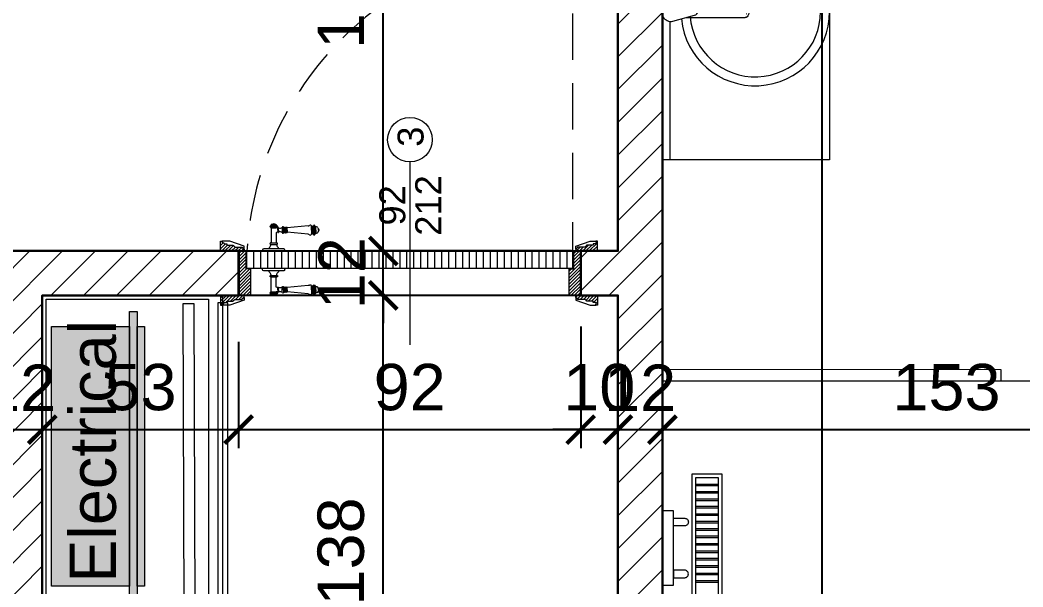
# Model space of a CAD drawing. Header units: centimetres. Extents: x 99002 to 104403, y -55119 to -48358.
# Drawn here: x 101553.3 to 101823.4, y -52572.9 to -52420.1 of the extents above; entities that cross this region are included whole.
import ezdxf

# ---------------------------------------------------------------- set-up
doc = ezdxf.new("R2010")
doc.units = ezdxf.units.CM
doc.header["$LTSCALE"] = 50
doc.header["$MEASUREMENT"] = 0
doc.linetypes.add('CACHE', pattern=[0.375, 0.25, -0.125])
doc.layers.get('0').update_dxf_attribs({"color": 8})
for name, color, linetype, lineweight in [('BANJO', 160, 'Continuous', 9), ('door', 44, 'Continuous', 5), ('KASETAT_Pen_No__22', 8, 'Continuous', 50), ('MACONNERIE COUPE', 7, 'Continuous', 30), ('MACONNERIE HACHURE', 253, 'Continuous', 13), ('mobilimi', 8, 'Continuous', 9)]:
    doc.layers.add(name, color=color, linetype=linetype, lineweight=lineweight)
doc.layers.add('COTE 50ème', color=1, linetype='Continuous')
doc.layers.add('TEXTE', color=7, linetype='Continuous')
doc.layers.add('FMULT', color=150, linetype='Continuous', plot=False)
doc.layers.add('KASETAT_Pen_No__176', color=7, linetype='Continuous', lineweight=15, true_color=0x93a0c6)
doc.styles.add('GENERATED_STYLE_1', font='arial.ttf')
doc.styles.add('RS_TEXT_1.50', font='arial.ttf', dxfattribs={"height": 12.5})
doc.styles.add('RS_TXT_50', font='arial.ttf', dxfattribs={"height": 12.5})
doc.dimstyles.new('RS_50CM_LINEAIRE', dxfattribs={"dimscale": 5, "dimtxt": 12.5, "dimasz": 1.5, "dimexe": 1, "dimexo": 2.5, "dimgap": 1, "dimtad": 1, "dimdec": 1, "dimrnd": 0.5, "dimdsep": 46, "dimtxsty": 'RS_TXT_50', "dimblk1": 'ARCHTICK', "dimblk2": 'ARCHTICK', "dimsah": 1, "dimcen": 2.5, "dimdle": 1, "dimclrt": 4, "dimadec": 0, "dimazin": 2, "dimtfac": 1, "dimtdec": 1, "dimtix": 1, "dimtmove": 2, "dimatfit": 3, "dimfxl": 1, "dimtolj": 1, "dimtzin": 0, "dimarcsym": 0})

# ---------------------------------------------------------------- blocks, each defined once
blk = doc.blocks.new('lavaman')
at = {"layer": 'BANJO'}
for p, q in [((-61171.15, 21935.44), (-61216.15, 21935.44)), ((-61171.15, 21935.44), (-61171.15, 21855.44)), ((-61171.15, 21855.44), (-61216.15, 21855.44))]:
    blk.add_line(p, q, dxfattribs=at)
at = {"layer": 'BANJO', "linetype": 'Continuous'}
for p, q in [((-61216.15, 21896.66), (-61216.15, 21935.44)), ((-61214.15, 21935.44), (-61214.15, 21898.05)), ((-61171.15, 21935.44), (-61171.15, 21855.44)), ((-61216.15, 21925.44), (-61216.15, 21896.66)), ((-61213.35, 21898.04), (-61207.48, 21896.42)), ((-61209.67, 21897.03), (-61193.85, 21897.03)), ((-61216.15, 21894.21), (-61216.15, 21865.44)), ((-61216.15, 21855.44), (-61216.15, 21894.21)), ((-61213.35, 21892.84), (-61207.48, 21894.45)), ((-61193.49, 21894.81), (-61193.49, 21894.81)), ((-61193.49, 21894.81), (-61193.38, 21894.81)), ((-61193.38, 21894.81), (-61193.49, 21894.81)), ((-61193.38, 21894.81), (-61193.38, 21894.81)), ((-61214.15, 21892.82), (-61214.15, 21855.44)), ((-61209.65, 21893.84), (-61193.85, 21893.84))]:
    blk.add_line(p, q, dxfattribs=at)
for centre, radius, start, end in [((-61191.15, 21895.44), 20, 185.6501, 174.3499), ((-61191.15, 21895.44), 17.58, 184.3008, 175.6992), ((-61213.81, 21895.44), 2.64, 79.9738, 280.0262), ((-61207.66, 21895.44), 1, 280.3544, 79.6456)]:
    blk.add_arc(centre, radius, start, end, dxfattribs=at)
at = {"layer": 'BANJO', "linetype": 'Continuous', "extrusion": (0, 0, -1)}
blk.add_ellipse((-61193.85, 21895.43), major_axis=(0, 1.59), ratio=0.623935, start_param=0, end_param=3.141593, dxfattribs=at)
blk = doc.blocks.new('_ArchTick')
at = {"color": 0, "linetype": 'ByBlock', "const_width": 0.15}
blk.add_lwpolyline([(-0.5, -0.5), (0.5, 0.5)], dxfattribs=at)
blk = doc.blocks.new('*D1416')
at = {"layer": 'COTE 50ème', "color": 0, "lineweight": -2, "ltscale": 0.5, "transparency": 16777216}
for p, q in [((101547.34, -52530.53), (101539.84, -52530.53)), ((101547.34, -52530.53), (101559.34, -52530.53)), ((101559.34, -52530.53), (101566.84, -52530.53)), ((101547.34, -52532.67), (101547.34, -52535.53)), ((101559.34, -52532.67), (101559.34, -52535.53))]:
    blk.add_line(p, q, dxfattribs=at)
at = {"layer": 'Defpoints', "color": 0, "ltscale": 0.5, "transparency": 16777216}
for p in [(101547.34, -52520.17), (101559.34, -52520.17), (101559.34, -52530.53)]:
    blk.add_point(p, dxfattribs=at)
at = {"layer": 'COTE 50ème', "color": 0, "lineweight": -2, "ltscale": 0.5, "transparency": 16777216, "xscale": 7.5, "yscale": 7.5, "zscale": 7.5}
blk.add_blockref('_ArchTick', (101547.34, -52530.53), dxfattribs=at)
at = {"layer": 'COTE 50ème', "color": 0, "lineweight": -2, "ltscale": 0.5, "transparency": 16777216, "xscale": 7.5, "yscale": 7.5, "zscale": 7.5, "rotation": 180}
blk.add_blockref('_ArchTick', (101559.34, -52530.53), dxfattribs=at)
at = {"layer": 'COTE 50ème', "color": 4, "ltscale": 0.5, "transparency": 16777216, "insert": (101553.34, -52519.25), "char_height": 12.5, "attachment_point": 5, "style": 'RS_TXT_50'}
blk.add_mtext('\\A1;12', dxfattribs=at)
blk = doc.blocks.new('*D1417')
at = {"layer": 'COTE 50ème', "color": 0, "lineweight": -2, "ltscale": 0.5, "transparency": 16777216}
for p, q in [((101612.21, -52506.86), (101612.21, -52535.53)), ((101554.34, -52530.53), (101617.21, -52530.53)), ((101559.34, -52532.67), (101559.34, -52535.53))]:
    blk.add_line(p, q, dxfattribs=at)
at = {"layer": 'Defpoints', "color": 0, "ltscale": 0.5, "transparency": 16777216}
for p in [(101612.21, -52494.36), (101559.34, -52520.17), (101612.21, -52530.53)]:
    blk.add_point(p, dxfattribs=at)
at = {"layer": 'COTE 50ème', "color": 0, "lineweight": -2, "ltscale": 0.5, "transparency": 16777216, "xscale": 7.5, "yscale": 7.5, "zscale": 7.5, "rotation": 180}
blk.add_blockref('_ArchTick', (101559.34, -52530.53), dxfattribs=at)
at = {"layer": 'COTE 50ème', "color": 0, "lineweight": -2, "ltscale": 0.5, "transparency": 16777216, "xscale": 7.5, "yscale": 7.5, "zscale": 7.5}
blk.add_blockref('_ArchTick', (101612.21, -52530.53), dxfattribs=at)
at = {"layer": 'COTE 50ème', "color": 4, "ltscale": 0.5, "transparency": 16777216, "insert": (101585.78, -52519.14), "char_height": 12.5, "attachment_point": 5, "style": 'RS_TXT_50'}
blk.add_mtext('\\A1;53', dxfattribs=at)
blk = doc.blocks.new('*D1418')
at = {"layer": 'COTE 50ème', "color": 0, "lineweight": -2, "ltscale": 0.5, "transparency": 16777216}
for p, q in [((101704.34, -52502.75), (101704.34, -52535.53)), ((101612.21, -52506.86), (101612.21, -52535.53)), ((101607.21, -52530.53), (101709.34, -52530.53))]:
    blk.add_line(p, q, dxfattribs=at)
at = {"layer": 'Defpoints', "color": 0, "ltscale": 0.5, "transparency": 16777216}
for p in [(101704.34, -52490.25), (101612.21, -52494.36), (101704.34, -52530.53)]:
    blk.add_point(p, dxfattribs=at)
at = {"layer": 'COTE 50ème', "color": 0, "lineweight": -2, "ltscale": 0.5, "transparency": 16777216, "xscale": 7.5, "yscale": 7.5, "zscale": 7.5, "rotation": 180}
blk.add_blockref('_ArchTick', (101612.21, -52530.53), dxfattribs=at)
at = {"layer": 'COTE 50ème', "color": 0, "lineweight": -2, "ltscale": 0.5, "transparency": 16777216, "xscale": 7.5, "yscale": 7.5, "zscale": 7.5}
blk.add_blockref('_ArchTick', (101704.34, -52530.53), dxfattribs=at)
at = {"layer": 'COTE 50ème', "color": 4, "ltscale": 0.5, "transparency": 16777216, "insert": (101658.28, -52519.14), "char_height": 12.5, "attachment_point": 5, "style": 'RS_TXT_50'}
blk.add_mtext('\\A1;92', dxfattribs=at)
blk = doc.blocks.new('*D1419')
at = {"layer": 'COTE 50ème', "color": 0, "lineweight": -2, "ltscale": 0.5, "transparency": 16777216}
for p, q in [((101714.34, -52520.93), (101714.34, -52535.53)), ((101726.34, -52520.93), (101726.34, -52535.53)), ((101714.34, -52530.53), (101706.84, -52530.53)), ((101714.34, -52530.53), (101726.34, -52530.53)), ((101726.34, -52530.53), (101733.84, -52530.53))]:
    blk.add_line(p, q, dxfattribs=at)
at = {"layer": 'Defpoints', "color": 0, "ltscale": 0.5, "transparency": 16777216}
for p in [(101714.34, -52508.43), (101726.34, -52508.43), (101726.34, -52530.53)]:
    blk.add_point(p, dxfattribs=at)
at = {"layer": 'COTE 50ème', "color": 0, "lineweight": -2, "ltscale": 0.5, "transparency": 16777216, "xscale": 7.5, "yscale": 7.5, "zscale": 7.5}
blk.add_blockref('_ArchTick', (101714.34, -52530.53), dxfattribs=at)
at = {"layer": 'COTE 50ème', "color": 0, "lineweight": -2, "ltscale": 0.5, "transparency": 16777216, "xscale": 7.5, "yscale": 7.5, "zscale": 7.5, "rotation": 180}
blk.add_blockref('_ArchTick', (101726.34, -52530.53), dxfattribs=at)
at = {"layer": 'COTE 50ème', "color": 4, "ltscale": 0.5, "transparency": 16777216, "insert": (101720.34, -52519.25), "char_height": 12.5, "attachment_point": 5, "style": 'RS_TXT_50'}
blk.add_mtext('\\A1;12', dxfattribs=at)
blk = doc.blocks.new('*D1420')
at = {"layer": 'COTE 50ème', "color": 0, "lineweight": -2, "ltscale": 0.5, "transparency": 16777216}
for p, q in [((101726.34, -52520.93), (101726.34, -52535.53)), ((101879.34, -52534.86), (101879.34, -52525.53)), ((101721.34, -52530.53), (101884.34, -52530.53))]:
    blk.add_line(p, q, dxfattribs=at)
at = {"layer": 'Defpoints', "color": 0, "ltscale": 0.5, "transparency": 16777216}
for p in [(101726.34, -52508.43), (101879.34, -52530.53), (101879.34, -52547.36)]:
    blk.add_point(p, dxfattribs=at)
at = {"layer": 'COTE 50ème', "color": 0, "lineweight": -2, "ltscale": 0.5, "transparency": 16777216, "xscale": 7.5, "yscale": 7.5, "zscale": 7.5, "rotation": 180}
blk.add_blockref('_ArchTick', (101726.34, -52530.53), dxfattribs=at)
at = {"layer": 'COTE 50ème', "color": 0, "lineweight": -2, "ltscale": 0.5, "transparency": 16777216, "xscale": 7.5, "yscale": 7.5, "zscale": 7.5}
blk.add_blockref('_ArchTick', (101879.34, -52530.53), dxfattribs=at)
at = {"layer": 'COTE 50ème', "color": 4, "ltscale": 0.5, "transparency": 16777216, "insert": (101802.84, -52519.14), "char_height": 12.5, "attachment_point": 5, "style": 'RS_TXT_50'}
blk.add_mtext('\\A1;153', dxfattribs=at)
blk = doc.blocks.new('door900')
at = {"color": 0}
for p, q in [((-9.3, 67.7), (9.3, 67.7)), ((9.3, 65.2), (-9.3, 65.2)), ((-6.8, 71.5), (-6.8, 70.2)), ((-5.5, 71.5), (-6.8, 71.5)), ((-6.8, 70.2), (6.8, 70.2)), ((-6.8, 62.7), (-6.8, 24)), ((-6.8, 62.7), (6.8, 62.7)), ((-5.5, 71.5), (5.5, 71.5)), ((5.5, 71.5), (6.8, 71.5)), ((6.8, 71.5), (6.8, 70.2)), ((8.7, 62.7), (6.8, 62.7)), ((10.5, 56.8), (10.5, 62.5)), ((10.5, 56.8), (10.5, 51.1)), ((12.7, 56.8), (12.7, 62.5)), ((12.7, 56.8), (12.7, 51.1)), ((22.5, 63.8), (22.5, 49.8)), ((26.5, 56.8), (26.5, 63.8)), ((26.5, 63.8), (29.1, 63.8)), ((26.5, 63.8), (29.1, 63.8)), ((26.5, 56.8), (26.5, 49.8)), ((29.1, 63.8), (29.1, 62.8)), ((29.1, 62.8), (29.1, 56.8)), ((29.1, 50.8), (29.1, 56.8)), ((31.1, 62.8), (31.1, 56.8)), ((31.1, 50.8), (31.1, 56.8)), ((34.1, 56.8), (34.1, 62.8)), ((34.1, 62.8), (34.1, 56.8)), ((34.1, 50.8), (34.1, 56.8)), ((34.1, 56.8), (34.1, 50.8)), ((92.8, 68.1), (36.2, 62.8)), ((36.2, 56.8), (36.2, 62.8)), ((36.2, 56.8), (36.2, 50.8)), ((101.2, 67.3), (103.2, 68)), ((101.2, 56.8), (101.2, 67.3)), ((101.2, 56.8), (101.2, 46.3)), ((103.2, 68), (103.2, 67.7)), ((103.2, 56.8), (103.2, 68)), ((103.2, 56.8), (103.2, 46.3)), ((106.5, 68), (105.5, 67.3)), ((105.5, 56.8), (105.5, 67.3)), ((105.5, 56.8), (105.5, 46.3)), ((106.5, 56.8), (106.5, 68)), ((106.5, 56.8), (106.5, 45.7)), ((110.7, 68), (111.8, 67.3)), ((110.7, 56.8), (110.7, 68)), ((110.7, 56.8), (110.7, 45.7)), ((111.8, 56.8), (111.8, 67.3)), ((111.8, 66.2), (113.3, 66.2)), ((111.8, 56.8), (111.8, 46.3)), ((113.3, 56.8), (113.3, 66.2)), ((113.3, 56.8), (113.3, 47.5)), ((120.5, 56.8), (120.5, 58.6)), ((120.5, 56.8), (120.5, 55)), ((6.8, 49.1), (6.8, 24)), ((8.7, 50.9), (8.7, 50.9)), ((26.5, 49.8), (29.1, 49.8)), ((26.5, 49.8), (29.1, 49.8)), ((29.1, 50.8), (29.1, 49.8)), ((29.1, 49.8), (29.1, 49.8)), ((92.8, 45.5), (36.2, 50.8)), ((101.2, 46.3), (103.2, 45.7)), ((103.2, 45.9), (103.2, 45.7)), ((106.5, 45.7), (105.5, 46.3)), ((110.7, 45.7), (111.8, 46.3)), ((111.8, 47.5), (113.3, 47.5)), ((-30, 3), (-30, 0)), ((30, 0), (-30, 0)), ((27, 6), (-27, 6)), ((-8.3, 22.3), (8.3, 22.3)), ((-8.3, 18.3), (8.3, 18.3)), ((30, 3), (30, 0))]:
    blk.add_line(p, q, dxfattribs=at)
for centre, radius, start, end in [((-9.3, 66.5), 1.25, 90, 270), ((-6.8, 67.7), 2.51, 90.115, 179.885), ((-6.8, 65.2), 2.51, 180.115, 269.885), ((0, 64), 9.29, 53.4104, 126.5896), ((6.8, 67.7), 2.51, 0.115, 89.885), ((6.8, 65.2), 2.51, 270.115, 359.885), ((8.6, 64.9), 2.15, 272.7029, 297.6142), ((9.3, 66.5), 1.25, 270, 90), ((10, 62.5), 0.561, 3.7097, 127.9634), ((11.6, 62.5), 1.1, 0.0106, 179.9894), ((16.7, 70.5), 8.83, 243.5466, 311.3694), ((24.5, 63.7), 2.01, 4.1469, 175.8531), ((30.1, 62.8), 1.03, 0, 180.0014), ((32.6, 62.8), 1.48, 0, 180), ((35.2, 62.8), 1.03, 0, 180), ((32.6, 62.8), 1.48, 1.563306237032948e-10, 2.08440831604393e-10), ((93.1, 72.5), 4.4, 266.3976, 315.6468), ((98.3, 67.4), 2.89, 358.3861, 135.6468), ((104.3, 67.6), 1.15, 170.914, 348.1019), ((108.6, 68), 2.1, 0, 180), ((115.5, 62.5), 2.84, 13.4568, 140.4953), ((127.9, 65.2), 9.88, 191.9991, 221.6757), ((127.9, 48.5), 9.88, 138.3243, 168.0009), ((120.5, 56.8), 1.79, 0, 90), ((120.5, 56.8), 1.79, 270, 0), ((8.7, 49), 1.91, 88.7426, 178.1515), ((8.6, 48.8), 2.15, 62.3858, 87.2971), ((10, 51.1), 0.561, 232.0366, 356.2903), ((11.6, 51.1), 1.1, 180.0106, 359.9894), ((16.7, 43.2), 8.83, 48.6306, 116.4534), ((24.5, 50), 2.01, 184.1469, 355.8531), ((30.1, 50.8), 1.03, 179.9972, 0), ((32.6, 50.8), 1.48, 180, 0), ((35.2, 50.8), 1.03, 180, 0), ((93.1, 41.1), 4.4, 44.3532, 93.6024), ((98.3, 46.2), 2.89, 224.3532, 1.6139), ((104.3, 46.1), 1.15, 11.8981, 189.086), ((108.6, 45.7), 2.1, 180, 0), ((115.5, 51.2), 2.84, 219.5047, 346.5432), ((-27, 3), 3, 90, 180), ((-6.8, 6), 6, 130.5908, 180), ((-16.6, 16.6), 8.41, 314.3689, 12.0705), ((-8.3, 20.3), 2, 90, 270), ((-8.5, 24), 1.71, 275.059, 359.7825), ((8.5, 24), 1.71, 180.2175, 264.941), ((16.6, 16.6), 8.41, 167.9295, 225.6311), ((8.3, 20.3), 2, 270, 90), ((6.8, 6), 6, 0, 49.4092), ((27, 3), 3, 0, 90)]:
    blk.add_arc(centre, radius, start, end, dxfattribs=at)
blk = doc.blocks.new('*D1436')
at = {"layer": 'COTE 50ème', "color": 0, "lineweight": -2, "ltscale": 0.5, "transparency": 16777216}
for p, q in [((101704.34, -52502.75), (101704.34, -52535.53)), ((101714.34, -52506.86), (101714.34, -52535.53)), ((101704.34, -52530.53), (101696.84, -52530.53)), ((101704.34, -52530.53), (101714.34, -52530.53)), ((101714.34, -52530.53), (101721.84, -52530.53))]:
    blk.add_line(p, q, dxfattribs=at)
at = {"layer": 'Defpoints', "color": 0, "ltscale": 0.5, "transparency": 16777216}
for p in [(101704.34, -52490.25), (101714.34, -52494.36), (101714.34, -52530.53)]:
    blk.add_point(p, dxfattribs=at)
at = {"layer": 'COTE 50ème', "color": 0, "lineweight": -2, "ltscale": 0.5, "transparency": 16777216, "xscale": 7.5, "yscale": 7.5, "zscale": 7.5}
blk.add_blockref('_ArchTick', (101704.34, -52530.53), dxfattribs=at)
at = {"layer": 'COTE 50ème', "color": 0, "lineweight": -2, "ltscale": 0.5, "transparency": 16777216, "xscale": 7.5, "yscale": 7.5, "zscale": 7.5, "rotation": 180}
blk.add_blockref('_ArchTick', (101714.34, -52530.53), dxfattribs=at)
at = {"layer": 'COTE 50ème', "color": 4, "ltscale": 0.5, "transparency": 16777216, "insert": (101709.34, -52519.14), "char_height": 12.5, "attachment_point": 5, "style": 'RS_TXT_50'}
blk.add_mtext('\\A1;10', dxfattribs=at)
blk = doc.blocks.new('*D1497')
at = {"layer": 'COTE 50ème', "color": 0, "lineweight": -2, "ltscale": 0.5, "transparency": 16777216}
for p, q in [((101769.34, -52612.36), (101769.34, -52077.36)), ((101746.84, -52082.36), (101774.34, -52082.36)), ((101746.84, -52607.36), (101774.34, -52607.36))]:
    blk.add_line(p, q, dxfattribs=at)
at = {"layer": 'Defpoints', "color": 0, "ltscale": 0.5, "transparency": 16777216}
for p in [(101734.34, -52082.36), (101769.34, -52082.36), (101734.34, -52607.36)]:
    blk.add_point(p, dxfattribs=at)
at = {"layer": 'COTE 50ème', "color": 0, "lineweight": -2, "ltscale": 0.5, "transparency": 16777216, "xscale": 7.5, "yscale": 7.5, "zscale": 7.5}
for p, rotation in [((101769.34, -52082.36), 90), ((101769.34, -52607.36), 270)]:
    blk.add_blockref('_ArchTick', p, dxfattribs=dict(at, rotation=rotation))
at = {"layer": 'COTE 50ème', "color": 4, "ltscale": 0.5, "transparency": 16777216, "insert": (101757.96, -52344.86), "char_height": 12.5, "attachment_point": 5, "rotation": 90, "style": 'RS_TXT_50'}
blk.add_mtext('\\A1;525', dxfattribs=at)
blk = doc.blocks.new('*D1508')
at = {"layer": 'COTE 50ème', "color": 0, "lineweight": -2, "ltscale": 0.5, "transparency": 16777216}
for p, q in [((101651.17, -52637.36), (101651.17, -52489.36)), ((101701.84, -52494.36), (101646.17, -52494.36)), ((101701.84, -52632.36), (101646.17, -52632.36))]:
    blk.add_line(p, q, dxfattribs=at)
at = {"layer": 'Defpoints', "color": 0, "ltscale": 0.5, "transparency": 16777216}
for p in [(101651.17, -52494.36), (101714.34, -52494.36), (101714.34, -52632.36)]:
    blk.add_point(p, dxfattribs=at)
at = {"layer": 'COTE 50ème', "color": 0, "lineweight": -2, "ltscale": 0.5, "transparency": 16777216, "xscale": 7.5, "yscale": 7.5, "zscale": 7.5}
for p, rotation in [((101651.17, -52494.36), 90), ((101651.17, -52632.36), 270)]:
    blk.add_blockref('_ArchTick', p, dxfattribs=dict(at, rotation=rotation))
at = {"layer": 'COTE 50ème', "color": 4, "ltscale": 0.5, "transparency": 16777216, "insert": (101639.79, -52563.36), "char_height": 12.5, "attachment_point": 5, "rotation": 90, "style": 'RS_TXT_50'}
blk.add_mtext('\\A1;138', dxfattribs=at)
blk = doc.blocks.new('*D1509')
at = {"layer": 'COTE 50ème', "color": 0, "lineweight": -2, "ltscale": 0.5, "transparency": 16777216}
for p, q in [((101651.17, -52482.36), (101651.17, -52474.86)), ((101701.84, -52482.36), (101646.17, -52482.36)), ((101651.17, -52494.36), (101651.17, -52482.36)), ((101701.84, -52494.36), (101646.17, -52494.36)), ((101651.17, -52494.36), (101651.17, -52501.86))]:
    blk.add_line(p, q, dxfattribs=at)
at = {"layer": 'Defpoints', "color": 0, "ltscale": 0.5, "transparency": 16777216}
for p in [(101651.17, -52482.36), (101714.34, -52482.36), (101714.34, -52494.36)]:
    blk.add_point(p, dxfattribs=at)
at = {"layer": 'COTE 50ème', "color": 0, "lineweight": -2, "ltscale": 0.5, "transparency": 16777216, "xscale": 7.5, "yscale": 7.5, "zscale": 7.5}
for p, rotation in [((101651.17, -52482.36), 270), ((101651.17, -52494.36), 90)]:
    blk.add_blockref('_ArchTick', p, dxfattribs=dict(at, rotation=rotation))
at = {"layer": 'COTE 50ème', "color": 4, "ltscale": 0.5, "transparency": 16777216, "insert": (101639.9, -52488.36), "char_height": 12.5, "attachment_point": 5, "rotation": 90, "style": 'RS_TXT_50'}
blk.add_mtext('\\A1;12', dxfattribs=at)
blk = doc.blocks.new('*D1510')
at = {"layer": 'COTE 50ème', "color": 0, "lineweight": -2, "ltscale": 0.5, "transparency": 16777216}
for p, q in [((101651.17, -52487.36), (101651.17, -52339.36)), ((101704.11, -52344.36), (101646.17, -52344.36)), ((101701.84, -52482.36), (101646.17, -52482.36))]:
    blk.add_line(p, q, dxfattribs=at)
at = {"layer": 'Defpoints', "color": 0, "ltscale": 0.5, "transparency": 16777216}
for p in [(101651.17, -52344.36), (101716.61, -52344.36), (101714.34, -52482.36)]:
    blk.add_point(p, dxfattribs=at)
at = {"layer": 'COTE 50ème', "color": 0, "lineweight": -2, "ltscale": 0.5, "transparency": 16777216, "xscale": 7.5, "yscale": 7.5, "zscale": 7.5}
for p, rotation in [((101651.17, -52344.36), 90), ((101651.17, -52482.36), 270)]:
    blk.add_blockref('_ArchTick', p, dxfattribs=dict(at, rotation=rotation))
at = {"layer": 'COTE 50ème', "color": 4, "ltscale": 0.5, "transparency": 16777216, "insert": (101639.79, -52413.36), "char_height": 12.5, "attachment_point": 5, "rotation": 90, "style": 'RS_TXT_50'}
blk.add_mtext('\\A1;138', dxfattribs=at)

msp = doc.modelspace()

# ---------------------------------------------------------------- hatches: boundary and pattern name
at = {"layer": 'door'}
h = msp.add_hatch(dxfattribs=at)
h.set_pattern_fill('ANSI31', color=256, scale=5, angle=1080)
h.set_pattern_definition([(45, (-44634.91444, 2822.608), (-0.4419417382, 0.4419417382), [])])
h.paths.add_polyline_path([(101612.34, -52494.36), (101615.49, -52494.36), (101615.49, -52487.18), (101614.23, -52487.18), (101614.23, -52482.36), (101612.34, -52482.36)])
edge = h.paths.add_edge_path()
edge.add_line((101608.59, -52496.25), (101609.01, -52496.25))
edge.add_line((101609.01, -52496.25), (101609.01, -52495.93))
edge.add_line((101609.01, -52495.93), (101610.77, -52495.93))
edge.add_line((101610.77, -52495.93), (101610.77, -52495.72))
edge.add_arc((101610.77, -52495.41), 0.314, 270, 360)
edge.add_line((101611.09, -52495.41), (101613.18, -52495.41))
edge.add_line((101613.18, -52495.41), (101613.18, -52495.2))
edge.add_arc((101613.18, -52494.89), 0.314, 270, 360)
edge.add_line((101613.5, -52494.89), (101613.7, -52494.89))
edge.add_line((101613.7, -52494.89), (101613.7, -52494.36))
edge.add_line((101613.7, -52494.36), (101607.34, -52494.36))
edge.add_line((101607.34, -52494.36), (101607.34, -52496.98))
edge.add_line((101607.34, -52496.98), (101607.75, -52496.98))
edge.add_line((101607.75, -52496.98), (101607.75, -52496.67))
edge.add_line((101607.75, -52496.67), (101608.17, -52496.67))
edge.add_arc((101608.59, -52496.67), 0.419, 450, 540, ccw=False)
edge = h.paths.add_edge_path()
edge.add_line((101608.59, -52480.48), (101609.01, -52480.48))
edge.add_line((101609.01, -52480.48), (101609.01, -52480.79))
edge.add_line((101609.01, -52480.79), (101610.77, -52480.79))
edge.add_line((101610.77, -52480.79), (101610.77, -52481))
edge.add_arc((101610.77, -52481.31), 0.314, 360, 450, ccw=False)
edge.add_line((101611.09, -52481.31), (101613.18, -52481.31))
edge.add_line((101613.18, -52481.31), (101613.18, -52481.52))
edge.add_arc((101613.18, -52481.84), 0.314, 360, 450, ccw=False)
edge.add_line((101613.5, -52481.84), (101613.7, -52481.84))
edge.add_line((101613.7, -52481.84), (101613.7, -52482.36))
edge.add_line((101613.7, -52482.36), (101607.34, -52482.36))
edge.add_line((101607.34, -52482.36), (101607.34, -52479.74))
edge.add_line((101607.34, -52479.74), (101607.75, -52479.74))
edge.add_line((101607.75, -52479.74), (101607.75, -52480.06))
edge.add_line((101607.75, -52480.06), (101608.17, -52480.06))
edge.add_arc((101608.59, -52480.06), 0.419, 180, 270)
h = msp.add_hatch(dxfattribs=at)
h.set_pattern_fill('ANSI31', color=256, scale=5, angle=1080)
h.set_pattern_definition([(45, (-44634.91444, 2822.608), (-0.4419417382, 0.4419417382), [])])
edge = h.paths.add_edge_path()
edge.add_line((101708.1, -52496.25), (101707.68, -52496.25))
edge.add_line((101707.68, -52496.25), (101707.68, -52495.93))
edge.add_line((101707.68, -52495.93), (101705.91, -52495.93))
edge.add_line((101705.91, -52495.93), (101705.91, -52495.72))
edge.add_arc((101705.91, -52495.41), 0.314, 180, 270, ccw=False)
edge.add_line((101705.6, -52495.41), (101703.5, -52495.41))
edge.add_line((101703.5, -52495.41), (101703.5, -52495.2))
edge.add_arc((101703.5, -52494.89), 0.314, 180, 270, ccw=False)
edge.add_line((101703.19, -52494.89), (101702.98, -52494.89))
edge.add_line((101702.98, -52494.89), (101702.98, -52494.36))
edge.add_line((101702.98, -52494.36), (101708.84, -52494.36))
edge.add_line((101708.84, -52494.36), (101708.84, -52496.98))
edge.add_line((101708.84, -52496.98), (101708.43, -52496.98))
edge.add_line((101708.43, -52496.98), (101708.43, -52496.67))
edge.add_line((101708.43, -52496.67), (101708.51, -52496.67))
edge.add_arc((101708.1, -52496.67), 0.419, 360, 450)
h.paths.add_polyline_path([(101704.34, -52494.36), (101701.2, -52494.36), (101701.2, -52487.18), (101702.46, -52487.18), (101702.46, -52482.36), (101704.34, -52482.36)])
edge = h.paths.add_edge_path()
edge.add_line((101708.1, -52480.48), (101707.68, -52480.48))
edge.add_line((101707.68, -52480.48), (101707.68, -52480.79))
edge.add_line((101707.68, -52480.79), (101705.91, -52480.79))
edge.add_line((101705.91, -52480.79), (101705.91, -52481))
edge.add_arc((101705.91, -52481.31), 0.314, 450, 540)
edge.add_line((101705.6, -52481.31), (101703.5, -52481.31))
edge.add_line((101703.5, -52481.31), (101703.5, -52481.52))
edge.add_arc((101703.5, -52481.84), 0.314, 450, 540)
edge.add_line((101703.19, -52481.84), (101702.98, -52481.84))
edge.add_line((101702.98, -52481.84), (101702.98, -52482.36))
edge.add_line((101702.98, -52482.36), (101708.84, -52482.36))
edge.add_line((101708.84, -52482.36), (101708.84, -52479.74))
edge.add_line((101708.84, -52479.74), (101708.43, -52479.74))
edge.add_line((101708.43, -52479.74), (101708.43, -52480.06))
edge.add_line((101708.43, -52480.06), (101708.51, -52480.06))
edge.add_arc((101708.1, -52480.06), 0.419, 270, 360, ccw=False)
h = msp.add_hatch(dxfattribs=at)
h.set_pattern_fill('ANSI31', color=256, scale=15, angle=585)
h.set_pattern_definition([(270, (148873.8006, 46870.0404), (1.875, -2e-15), [])])
h.paths.add_polyline_path([(101702.25, -52487.13), (101614.44, -52487.13), (101614.44, -52482.41), (101702.25, -52482.41)])
at = {"layer": 'KASETAT_Pen_No__176', "linetype": 'Continuous', "lineweight": 0, "true_color": 0x2776bb}
msp.add_hatch(color=152, dxfattribs=at).paths.add_polyline_path([(101586.84, -52502.69), (101586.84, -52572.69), (101584.84, -52572.69), (101584.84, -52576.69), (101582.84, -52576.69), (101582.84, -52572.69), (101561.84, -52572.69), (101561.84, -52502.69), (101582.84, -52502.69), (101582.84, -52498.69), (101584.84, -52498.69), (101584.84, -52502.69)])
at = {"layer": 'MACONNERIE HACHURE'}
h = msp.add_hatch(dxfattribs=at)
h.set_pattern_fill('ANSI31', color=256, scale=50, style=0)
h.set_pattern_definition([(45, (820.335, 14145.356), (-4.41941738, 4.41941738), [])])
h.paths.add_polyline_path([(101879.34, -52767.36), (101899.34, -52767.36), (101899.34, -52797.36), (101879.34, -52797.36)])
h.paths.add_polyline_path([(102379.34, -52767.36), (102359.34, -52767.36), (102359.34, -52797.36), (102379.34, -52797.36)])
h.paths.add_polyline_path([(101799.34, -53762.36), (101824.34, -53762.36), (101824.34, -53856.36), (101799.34, -53856.36)])
h.paths.add_polyline_path([(101799.34, -53737.36), (101824.34, -53737.36), (101824.34, -53581.36), (101876.34, -53581.36), (101876.34, -53559.36), (101864.34, -53559.36), (101864.34, -53569.36), (101739.34, -53569.36), (101739.34, -53581.36), (101799.34, -53581.36)])
h.paths.add_polyline_path([(102459.34, -53762.36), (102434.34, -53762.36), (102434.34, -53856.36), (102459.34, -53856.36)])
h.paths.add_polyline_path([(101694.34, -53762.36), (101524.34, -53762.36), (101524.34, -53737.36), (101694.34, -53737.36)])
h.paths.add_polyline_path([(101399.34, -54162.36), (101499.34, -54162.36), (101499.34, -54187.36), (101399.34, -54187.36)])
h.paths.add_polyline_path([(101739.34, -54162.36), (101679.34, -54162.36), (101679.34, -54187.36), (101764.34, -54187.36), (101764.34, -54122.36), (101799.34, -54122.36), (101799.34, -54097.36), (101739.34, -54097.36)])
h.paths.add_polyline_path([(101059.34, -54032.36), (101059.34, -54097.36), (101164.34, -54097.36), (101164.34, -54162.36), (101219.34, -54162.36), (101219.34, -54187.36), (101139.34, -54187.36), (101139.34, -54122.36), (101029.34, -54122.36), (101029.34, -54057.36), (101011.49, -54057.36), (101011.49, -54032.36)])
h.paths.add_polyline_path([(101029.34, -53762.36), (101054.34, -53762.36), (101054.34, -53795.36), (101029.34, -53795.36)])
h.paths.add_polyline_path([(102859.34, -54162.36), (102759.34, -54162.36), (102759.34, -54187.36), (102859.34, -54187.36)])
h.paths.add_polyline_path([(102519.34, -54162.36), (102579.34, -54162.36), (102579.34, -54187.36), (102494.34, -54187.36), (102494.34, -54122.36), (102459.34, -54122.36), (102459.34, -54097.36), (102519.34, -54097.36)])
h.paths.add_polyline_path([(103199.34, -54032.36), (103199.34, -54097.36), (103094.34, -54097.36), (103094.34, -54162.36), (103039.34, -54162.36), (103039.34, -54187.36), (103119.34, -54187.36), (103119.34, -54122.36), (103229.34, -54122.36), (103229.34, -54057.36), (103247.19, -54057.36), (103247.19, -54032.36)])
h.paths.add_polyline_path([(103229.34, -53762.36), (103204.34, -53762.36), (103204.34, -53795.36), (103229.34, -53795.36)])
h.paths.add_polyline_path([(102902.34, -53762.36), (102919.34, -53762.51), (102919.34, -53737.51), (102902.34, -53737.36)])
h.paths.add_polyline_path([(101356.34, -53762.36), (101339.34, -53762.51), (101339.34, -53737.51), (101356.34, -53737.36)])
h.paths.add_polyline_path([(101054.34, -53677.36), (101029.34, -53677.36), (101029.34, -53737.36), (101054.34, -53737.36)])
h.paths.add_polyline_path([(101524.34, -52789.36), (101514.34, -52789.36), (101514.34, -52777.36), (101554.34, -52777.36), (101554.34, -52789.36), (101544.34, -52789.36), (101544.34, -53107.36), (101714.34, -53107.36), (101714.34, -52789.36), (101636.33, -52789.36), (101636.33, -52777.36), (101734.34, -52777.36), (101734.34, -53137.36), (101164.34, -53137.36), (101164.34, -53182.36), (101139.34, -53182.36), (101139.34, -53132.36), (101029.34, -53132.36), (101029.34, -53112.36), (101139.34, -53112.36), (101139.34, -53062.36), (101164.34, -53062.36), (101164.34, -53107.36), (101524.34, -53107.36)])
h.paths.add_polyline_path([(102564.34, -53762.36), (102734.34, -53762.36), (102734.34, -53737.36), (102564.34, -53737.36)])
h.paths.add_polyline_path([(102859.34, -53731.36), (102859.34, -53736.36), (102807.34, -53736.36), (102807.34, -53737.36), (102802.34, -53737.36), (102802.34, -53731.36)])
h.paths.add_polyline_path([(102309.51, -52902.36), (102359.34, -52902.36), (102359.34, -52942.36), (102309.51, -52942.36)])
h.paths.add_polyline_path([(102149.34, -52902.36), (102189.34, -52902.36), (102189.34, -52942.36), (102149.34, -52942.36)])
h.paths.add_polyline_path([(102289.34, -52547.36), (102379.34, -52547.36), (102379.34, -52607.36), (102532.34, -52607.36), (102532.34, -52344.36), (102544.34, -52344.36), (102544.34, -52482.36), (102554.34, -52482.36), (102554.34, -52494.36), (102544.34, -52494.36), (102544.34, -52632.36), (102379.34, -52632.36), (102379.34, -52667.36), (102359.34, -52667.36), (102359.34, -52583.36), (102289.34, -52583.36), (102289.34, -52632.36), (102254.34, -52632.36), (102254.34, -52612.36), (102264.34, -52612.36), (102264.34, -52562.36), (102289.34, -52562.36), (102289.34, -52578.36), (102359.34, -52578.36), (102359.34, -52552.36), (102289.34, -52552.36)])
h.paths.add_polyline_path([(103094.34, -52154.25), (103119.34, -52154.25), (103119.34, -52107.36), (103094.34, -52107.36)])
h.paths.add_polyline_path([(102734.34, -52789.36), (102744.34, -52789.36), (102744.34, -52777.36), (102704.34, -52777.36), (102704.34, -52789.36), (102714.34, -52789.36), (102714.34, -53107.36), (102544.34, -53107.36), (102544.34, -52789.36), (102622.35, -52789.36), (102622.35, -52777.36), (102524.34, -52777.36), (102524.34, -53137.36), (103094.34, -53137.36), (103094.34, -53182.36), (103119.34, -53182.36), (103119.34, -53132.36), (103229.34, -53132.36), (103229.34, -53112.36), (103119.34, -53112.36), (103119.34, -53062.36), (103094.34, -53062.36), (103094.34, -53107.36), (102734.34, -53107.36)])
h.paths.add_polyline_path([(103204.34, -53677.36), (103229.34, -53677.36), (103229.34, -53737.36), (103204.34, -53737.36)])
h.paths.add_polyline_path([(102459.34, -53737.36), (102434.34, -53737.36), (102434.34, -53581.36), (102382.34, -53581.36), (102382.34, -53559.36), (102394.34, -53559.36), (102394.34, -53569.36), (102519.34, -53569.36), (102519.34, -53581.36), (102459.34, -53581.36)])
h.paths.add_polyline_path([(102434.34, -53932.36), (102434.34, -53952.36), (102384.34, -53952.36), (102384.34, -54072.36), (102359.34, -54072.36), (102359.34, -53957.36), (102341.84, -53957.36), (102341.84, -53932.36)])
h.paths.add_polyline_path([(103094.34, -52482.36), (103094.34, -52424.25), (103119.34, -52424.25), (103119.34, -52477.36), (103229.34, -52477.36), (103229.34, -52567.36), (103204.34, -52567.36), (103204.34, -52502.36), (102871.34, -52502.36), (102871.34, -52675.36), (102859.34, -52675.36), (102859.34, -52667.36), (102803.34, -52667.36), (102803.34, -52655.36), (102859.34, -52655.36), (102859.34, -52507.36), (102711.34, -52507.36), (102711.34, -52655.36), (102721.34, -52655.36), (102721.34, -52667.36), (102699.34, -52667.36), (102699.34, -52494.36), (102646.48, -52494.36), (102646.48, -52482.36)])
h.paths.add_polyline_path([(102859.34, -52809.36), (102859.34, -52789.36), (102836.34, -52789.36), (102836.34, -52777.36), (102859.34, -52777.36), (102859.34, -52767.36), (102871.34, -52767.36), (102871.34, -52797.36), (103094.34, -52797.36), (103094.34, -52809.36)])
h.paths.add_polyline_path([(102294.34, -53447.36), (102294.34, -53459.36), (102382.34, -53459.36), (102382.34, -53467.36), (102394.34, -53467.36), (102394.34, -53447.36)])
h.paths.add_polyline_path([(103204.34, -52797.36), (103229.34, -52797.36), (103229.34, -52747.36), (103204.34, -52747.36)])
h.paths.add_polyline_path([(103204.34, -53447.36), (103229.34, -53447.36), (103229.34, -53497.36), (103204.34, -53497.36)])
h.paths.add_polyline_path([(103094.34, -52847.36), (103119.34, -52847.36), (103119.34, -52902.25), (103094.34, -52902.25)], flags=17)
h.paths.add_polyline_path([(103094.34, -53397.36), (103119.34, -53397.36), (103119.34, -53342.47), (103094.34, -53342.47)])
h.paths.add_polyline_path([(101949.18, -52902.36), (101899.34, -52902.36), (101899.34, -52942.36), (101949.18, -52942.36)])
h.paths.add_polyline_path([(102109.34, -52902.36), (102069.34, -52902.36), (102069.34, -52942.36), (102109.34, -52942.36)])
h.paths.add_polyline_path([(102264.34, -52082.36), (102244.34, -52082.36), (102244.34, -52057.36), (102264.34, -52057.36)])
h.paths.add_polyline_path([(102579.34, -52082.36), (102579.34, -52057.36), (102399.34, -52057.36), (102399.34, -52082.36), (102532.34, -52082.36), (102532.34, -52252.36), (102544.34, -52252.36), (102544.34, -52082.36)])
h.paths.add_polyline_path([(101969.34, -52547.36), (101879.34, -52547.36), (101879.34, -52607.36), (101726.34, -52607.36), (101726.34, -52344.36), (101714.34, -52344.36), (101714.34, -52482.36), (101704.34, -52482.36), (101704.34, -52494.36), (101714.34, -52494.36), (101714.34, -52632.36), (101879.34, -52632.36), (101879.34, -52667.36), (101899.34, -52667.36), (101899.34, -52583.36), (101969.34, -52583.36), (101969.34, -52632.36), (102154.34, -52632.36), (102154.34, -52612.36), (101994.34, -52612.36), (101994.34, -52562.36), (101969.34, -52562.36), (101969.34, -52578.36), (101899.34, -52578.36), (101899.34, -52552.36), (101969.34, -52552.36)])
h.paths.add_polyline_path([(101164.34, -52154.25), (101139.34, -52154.25), (101139.34, -52107.36), (101164.34, -52107.36)])
h.paths.add_polyline_path([(102144.34, -53932.36), (102161.84, -53932.36), (102161.84, -53957.36), (102144.34, -53957.36), (102144.34, -54122.36), (102114.34, -54122.36), (102114.34, -53957.36), (102096.84, -53957.36), (102096.84, -53932.36), (102114.34, -53932.36), (102114.34, -53459.36), (102046.34, -53459.36), (102046.34, -53447.36), (102114.34, -53447.36), (102114.34, -53272.36), (102144.34, -53272.36), (102144.34, -53447.36), (102212.34, -53447.36), (102212.34, -53459.36), (102144.34, -53459.36)])
h.paths.add_polyline_path([(101824.34, -53932.36), (101824.34, -53952.36), (101874.34, -53952.36), (101874.34, -54072.36), (101899.34, -54072.36), (101899.34, -53957.36), (101916.84, -53957.36), (101916.84, -53932.36)])
h.paths.add_polyline_path([(103094.34, -52082.36), (103039.34, -52082.36), (103039.34, -52057.36), (103094.34, -52057.36)])
h.paths.add_polyline_path([(102859.34, -52082.36), (102859.34, -52057.36), (102759.34, -52057.36), (102759.34, -52082.36)])
h.paths.add_polyline_path([(102144.34, -52082.36), (101994.34, -52082.36), (101994.34, -52057.36), (102144.34, -52057.36)])
h.paths.add_polyline_path([(101859.34, -52082.36), (101726.34, -52082.36), (101726.34, -52252.36), (101714.34, -52252.36), (101714.34, -52082.36), (101164.34, -52082.36), (101164.34, -52057.36), (101859.34, -52057.36)])
h.paths.add_polyline_path([(101164.34, -52482.36), (101164.34, -52424.25), (101139.34, -52424.25), (101139.34, -52477.36), (101029.34, -52477.36), (101029.34, -52567.36), (101054.34, -52567.36), (101054.34, -52502.36), (101387.34, -52502.36), (101387.34, -52675.36), (101399.34, -52675.36), (101399.34, -52667.36), (101455.34, -52667.36), (101455.34, -52655.36), (101399.34, -52655.36), (101399.34, -52507.36), (101547.34, -52507.36), (101547.34, -52655.36), (101537.34, -52655.36), (101537.34, -52667.36), (101559.34, -52667.36), (101559.34, -52494.36), (101612.21, -52494.36), (101612.21, -52482.36)])
h.paths.add_polyline_path([(101399.34, -52809.36), (101399.34, -52789.36), (101422.34, -52789.36), (101422.34, -52777.36), (101399.34, -52777.36), (101399.34, -52767.36), (101387.34, -52767.36), (101387.34, -52797.36), (101164.34, -52797.36), (101164.34, -52809.36)])
h.paths.add_polyline_path([(101964.34, -53447.36), (101964.34, -53459.36), (101876.34, -53459.36), (101876.34, -53467.36), (101864.34, -53467.36), (101864.34, -53447.36)])
h.paths.add_polyline_path([(101054.34, -52797.36), (101029.34, -52797.36), (101029.34, -52747.36), (101054.34, -52747.36)])
h.paths.add_polyline_path([(101054.34, -53447.36), (101029.34, -53447.36), (101029.34, -53497.36), (101054.34, -53497.36)])
h.paths.add_polyline_path([(101164.34, -52847.36), (101139.34, -52847.36), (101139.34, -52902.25), (101164.34, -52902.25)], flags=17)
h.paths.add_polyline_path([(101164.34, -53397.36), (101139.34, -53397.36), (101139.34, -53342.47), (101164.34, -53342.47)])

# ---------------------------------------------------------------- linework, layer by layer
at = {"layer": 'BANJO'}
msp.add_lwpolyline([(101726.21, -52517.36), (101817.53, -52517.38), (101817.53, -52514.38), (101726.21, -52514.36)], dxfattribs=at)
for points in [[(101726.34, -52607.36), (101726.34, -52517.36), (101879.34, -52517.38), (101879.34, -52607.38)], [(101729.34, -52572.44), (101729.34, -52552.44), (101726.34, -52552.44), (101726.34, -52572.44)]]:
    msp.add_lwpolyline(points, close=True, dxfattribs=at)
at = {"layer": 'BANJO', "linetype": 'ByBlock', "ltscale": 5, "flags": 128}
for points in [[(101742.34, -52542.44), (101742.35, -52582.44), (101734.35, -52582.44), (101734.34, -52542.44)], [(101741.34, -52543.44), (101741.34, -52581.44), (101735.34, -52581.44), (101735.34, -52543.44)], [(101735.34, -52545.7), (101735.34, -52545.2), (101741.34, -52545.2), (101741.34, -52545.7)], [(101735.34, -52547.7), (101735.34, -52547.2), (101741.34, -52547.2), (101741.34, -52547.7)], [(101735.34, -52549.7), (101735.34, -52549.2), (101741.34, -52549.2), (101741.34, -52549.7)], [(101735.34, -52551.7), (101735.34, -52551.2), (101741.34, -52551.2), (101741.34, -52551.7)], [(101735.34, -52553.7), (101735.34, -52553.2), (101741.34, -52553.2), (101741.34, -52553.7)], [(101735.34, -52555.7), (101735.34, -52555.2), (101741.34, -52555.2), (101741.34, -52555.7)], [(101735.34, -52557.7), (101735.34, -52557.2), (101741.34, -52557.2), (101741.34, -52557.7)], [(101735.34, -52559.7), (101735.34, -52559.2), (101741.34, -52559.2), (101741.34, -52559.7)], [(101735.34, -52561.7), (101735.34, -52561.2), (101741.34, -52561.2), (101741.34, -52561.7)], [(101735.34, -52563.7), (101735.34, -52563.2), (101741.34, -52563.2), (101741.34, -52563.7)], [(101735.34, -52565.7), (101735.34, -52565.2), (101741.34, -52565.2), (101741.34, -52565.7)], [(101735.34, -52567.7), (101735.34, -52567.2), (101741.34, -52567.2), (101741.34, -52567.7)], [(101735.34, -52569.7), (101735.34, -52569.2), (101741.34, -52569.2), (101741.34, -52569.7)], [(101735.34, -52571.7), (101735.34, -52571.2), (101741.34, -52571.2), (101741.34, -52571.7)]]:
    msp.add_lwpolyline(points, close=True, dxfattribs=at)
at = {"layer": 'BANJO'}
for points in [[(101733.34, -52555.44), (101733.34, -52555.44, -0.414214), (101732.34, -52556.44), (101729.34, -52556.44), (101729.34, -52554.44), (101732.34, -52554.44, -0.414214)], [(101733.34, -52569.44), (101733.34, -52569.44, 0.414214), (101732.34, -52568.44), (101729.34, -52568.44), (101729.34, -52570.44), (101732.34, -52570.44, 0.414214)]]:
    msp.add_lwpolyline(points, format="xyb", close=True, dxfattribs=at)
at = {"layer": 'door', "linetype": 'CACHE'}
msp.add_line((101702.25, -52487.13), (101702.25, -52399.32), dxfattribs=at)
at = {"layer": 'door'}
msp.add_line((101658.34, -52458.37), (101658.34, -52507.69), dxfattribs=at)
for points in [[(101608.59, -52480.48), (101609.01, -52480.48), (101609.01, -52480.79), (101610.77, -52480.79), (101610.77, -52481, -0.414214), (101611.09, -52481.31), (101613.18, -52481.31), (101613.18, -52481.52, -0.414214), (101613.5, -52481.84), (101613.7, -52481.84), (101613.7, -52482.36), (101607.34, -52482.36), (101607.34, -52479.74), (101607.75, -52479.74), (101607.75, -52480.06), (101608.17, -52480.06, 0.414214), (101608.59, -52480.48)], [(101708.1, -52480.48), (101707.68, -52480.48), (101707.68, -52480.79), (101705.91, -52480.79), (101705.91, -52481, 0.414214), (101705.6, -52481.31), (101703.5, -52481.31), (101703.5, -52481.52, 0.414214), (101703.19, -52481.84), (101702.98, -52481.84), (101702.98, -52482.36), (101708.84, -52482.36), (101708.84, -52479.74), (101708.43, -52479.74), (101708.43, -52480.06), (101708.51, -52480.06, -0.414214), (101708.1, -52480.48)], [(101608.59, -52496.25), (101609.01, -52496.25), (101609.01, -52495.93), (101610.77, -52495.93), (101610.77, -52495.72, 0.414214), (101611.09, -52495.41), (101613.18, -52495.41), (101613.18, -52495.2, 0.414214), (101613.5, -52494.89), (101613.7, -52494.89), (101613.7, -52494.36), (101607.34, -52494.36), (101607.34, -52496.98), (101607.75, -52496.98), (101607.75, -52496.67), (101608.17, -52496.67, -0.414214), (101608.59, -52496.25)], [(101708.1, -52496.25), (101707.68, -52496.25), (101707.68, -52495.93), (101705.91, -52495.93), (101705.91, -52495.72, -0.414214), (101705.6, -52495.41), (101703.5, -52495.41), (101703.5, -52495.2, -0.414214), (101703.19, -52494.89), (101702.98, -52494.89), (101702.98, -52494.36), (101708.84, -52494.36), (101708.84, -52496.98), (101708.43, -52496.98), (101708.43, -52496.67), (101708.51, -52496.67, 0.414214), (101708.1, -52496.25)]]:
    msp.add_lwpolyline(points, format="xyb", dxfattribs=at)
for points in [[(101613.7, -52481.84), (101613.7, -52481.11), (101609.85, -52479.74), (101607.75, -52479.74)], [(101702.98, -52481.84), (101702.98, -52481.11), (101706.84, -52479.74), (101708.43, -52479.74)], [(101612.34, -52494.36), (101615.49, -52494.36), (101615.49, -52487.18), (101614.23, -52487.18), (101614.23, -52482.36), (101612.34, -52482.36), (101612.34, -52494.36)], [(101702.25, -52487.13), (101614.44, -52487.13), (101614.44, -52482.41), (101702.25, -52482.41), (101702.25, -52487.13)], [(101704.34, -52494.36), (101701.2, -52494.36), (101701.2, -52487.18), (101702.46, -52487.18), (101702.46, -52482.36), (101704.34, -52482.36), (101704.34, -52494.36)], [(101613.7, -52494.89), (101613.7, -52495.62), (101609.85, -52496.98), (101607.75, -52496.98)], [(101702.98, -52494.89), (101702.98, -52495.62), (101706.84, -52496.98), (101708.43, -52496.98)]]:
    msp.add_lwpolyline(points, dxfattribs=at)
msp.add_circle((101658.34, -52452.37), 6, dxfattribs=at)
at = {"layer": 'door', "linetype": 'CACHE'}
msp.add_arc((101702.34, -52487.36), 88.04, 90.0583, 176.7816, dxfattribs=at)
at = {"layer": 'FMULT', "ltscale": 0.5}
for points in [[(101164.34, -52482.36), (101714.34, -52482.36), (101714.34, -52082.36), (101164.34, -52082.36)], [(101726.34, -52607.36), (101879.34, -52607.38), (101879.34, -52547.36), (101969.34, -52547.36), (101969.34, -52107.36), (101859.34, -52107.36), (101859.34, -52082.36), (101726.34, -52082.36)], [(101734.34, -53137.36), (101864.34, -53137.36), (101864.34, -52797.36), (101879.34, -52797.36), (101879.34, -52632.36), (101714.34, -52632.36), (101714.34, -52494.36), (101559.34, -52494.36), (101559.34, -52667.36), (101399.34, -52670.36), (101399.34, -52777.36), (101734.34, -52777.36)]]:
    msp.add_lwpolyline(points, close=True, dxfattribs=at)
at = {"layer": 'KASETAT_Pen_No__22', "color": 32, "linetype": 'Continuous', "lineweight": 0, "true_color": 0xcd6928}
for p, q in [((101582.84, -52576.69), (101582.84, -52498.69)), ((101582.84, -52498.69), (101584.84, -52498.69)), ((101584.84, -52498.69), (101584.84, -52576.69)), ((101561.84, -52572.69), (101561.84, -52502.69)), ((101561.84, -52502.69), (101582.84, -52502.69)), ((101582.84, -52502.69), (101582.84, -52572.69)), ((101584.84, -52572.69), (101584.84, -52502.69)), ((101584.84, -52502.69), (101586.84, -52502.69)), ((101586.84, -52502.69), (101586.84, -52572.69)), ((101582.84, -52572.69), (101561.84, -52572.69)), ((101586.84, -52572.69), (101584.84, -52572.69))]:
    msp.add_line(p, q, dxfattribs=at)
at = {"layer": 'MACONNERIE COUPE'}
msp.add_lwpolyline([(101879.34, -52607.36), (101726.34, -52607.36), (101726.34, -52344.36), (101714.34, -52344.36), (101714.34, -52482.36), (101704.34, -52482.36), (101704.34, -52494.36), (101714.34, -52494.36), (101714.34, -52632.36), (101879.34, -52632.36)], dxfattribs=at)
msp.add_lwpolyline([(101164.34, -52482.36), (101164.34, -52424.25), (101139.34, -52424.25), (101139.34, -52477.36), (101029.34, -52477.36), (101029.34, -52567.36), (101054.34, -52567.36), (101054.34, -52502.36), (101387.34, -52502.36), (101387.34, -52675.36), (101399.34, -52675.36), (101399.34, -52667.36), (101455.34, -52667.36), (101455.34, -52655.36), (101399.34, -52655.36), (101399.34, -52507.36), (101547.34, -52507.36), (101547.34, -52655.36), (101537.34, -52655.36), (101537.34, -52667.36), (101559.34, -52667.36), (101559.34, -52494.36), (101612.21, -52494.36), (101612.21, -52482.36)], close=True, dxfattribs=at)
at = {"layer": 'mobilimi'}
for p, q in [((101597.78, -52665.35), (101597.28, -52496.5)), ((101600.1, -52496.5), (101600.65, -52665.35))]:
    msp.add_line(p, q, dxfattribs=at)
for points in [[(101607.97, -52667.36), (101607.97, -52494.36), (101559.34, -52494.36), (101559.34, -52667.36)], [(101560.34, -52596.63), (101560.34, -52495.36), (101604.12, -52495.36), (101604.12, -52596.63)], [(101606.59, -52496.38), (101606.59, -52616.86), (101609.34, -52616.86), (101609.34, -52496.38)]]:
    msp.add_lwpolyline(points, close=True, dxfattribs=at)
msp.add_lwpolyline([(101597.28, -52496.5), (101600.1, -52496.5)], dxfattribs=at)

# ---------------------------------------------------------------- block references
at = {"layer": 'door', "xscale": 0.1, "yscale": 0.1, "zscale": 0.1}
msp.add_blockref('door900', (101621.68, -52482.41), dxfattribs=at)
at = {"layer": 'door', "xscale": -0.1, "yscale": 0.1, "zscale": 0.1, "rotation": 180}
msp.add_blockref('door900', (101621.68, -52487.13), dxfattribs=at)
at = {"layer": 'mobilimi'}
msp.add_blockref('lavaman', (162942.5, -74313.28), dxfattribs=at)

# ---------------------------------------------------------------- texts
at = {"layer": 'door', "char_height": 7, "rotation": 90, "style": 'GENERATED_STYLE_1'}
for s, insert, attachment_point in [('\\A1;\\pt0;3', (101655.01, -52454.27), 1), ('\\A1;\\pt0;212', (101666.77, -52478.25), 7), ('\\A1;\\pt0;92', (101657.19, -52475.51), 7)]:
    msp.add_mtext(s, dxfattribs=dict(at, insert=insert, attachment_point=attachment_point))
at = {"layer": 'TEXTE', "insert": (101573, -52571.81), "char_height": 12.5, "width": 4.547473508864641e-13, "attachment_point": 4, "rotation": 90, "style": 'RS_TEXT_1.50'}
msp.add_mtext('Electrical', dxfattribs=at)
msp.add_mtext('Electrical', dxfattribs=at)

# ---------------------------------------------------------------- dimensions: what is measured, and where the dimension line sits
at = {"layer": 'COTE 50ème', "ltscale": 0.5}
for base, p1, p2, picture, middle in [((101769.34, -52082.36), (101734.34, -52607.36), (101734.34, -52082.36), '*D1497', (101757.96, -52344.86)), ((101651.17, -52344.36), (101714.34, -52482.36), (101716.61, -52344.36), '*D1510', (101639.79, -52413.36)), ((101651.17, -52482.36), (101714.34, -52494.36), (101714.34, -52482.36), '*D1509', (101639.9, -52488.36)), ((101651.17, -52494.36), (101714.34, -52632.36), (101714.34, -52494.36), '*D1508', (101639.79, -52563.36))]:
    dim = msp.add_linear_dim(base=base, p1=p1, p2=p2, angle=90, dimstyle='RS_50CM_LINEAIRE', dxfattribs=at)
    dim.commit()
    dim.dimension.update_dxf_attribs({"geometry": picture, "text_midpoint": middle})
for base, p1, p2, picture, middle in [((101704.34, -52530.53), (101612.21, -52494.36), (101704.34, -52490.25), '*D1418', (101658.28, -52519.14)), ((101714.34, -52530.53), (101704.34, -52490.25), (101714.34, -52494.36), '*D1436', (101709.34, -52519.14)), ((101612.21, -52530.53), (101559.34, -52520.17), (101612.21, -52494.36), '*D1417', (101585.78, -52519.14)), ((101726.34, -52530.53), (101714.34, -52508.43), (101726.34, -52508.43), '*D1419', (101720.34, -52519.25)), ((101879.34, -52530.53), (101726.34, -52508.43), (101879.34, -52547.36), '*D1420', (101802.84, -52519.14)), ((101559.34, -52530.53), (101547.34, -52520.17), (101559.34, -52520.17), '*D1416', (101553.34, -52519.25))]:
    dim = msp.add_linear_dim(base=base, p1=p1, p2=p2, dimstyle='RS_50CM_LINEAIRE', dxfattribs=at)
    dim.commit()
    dim.dimension.update_dxf_attribs({"geometry": picture, "text_midpoint": middle})

doc.saveas('drawing.dxf')
